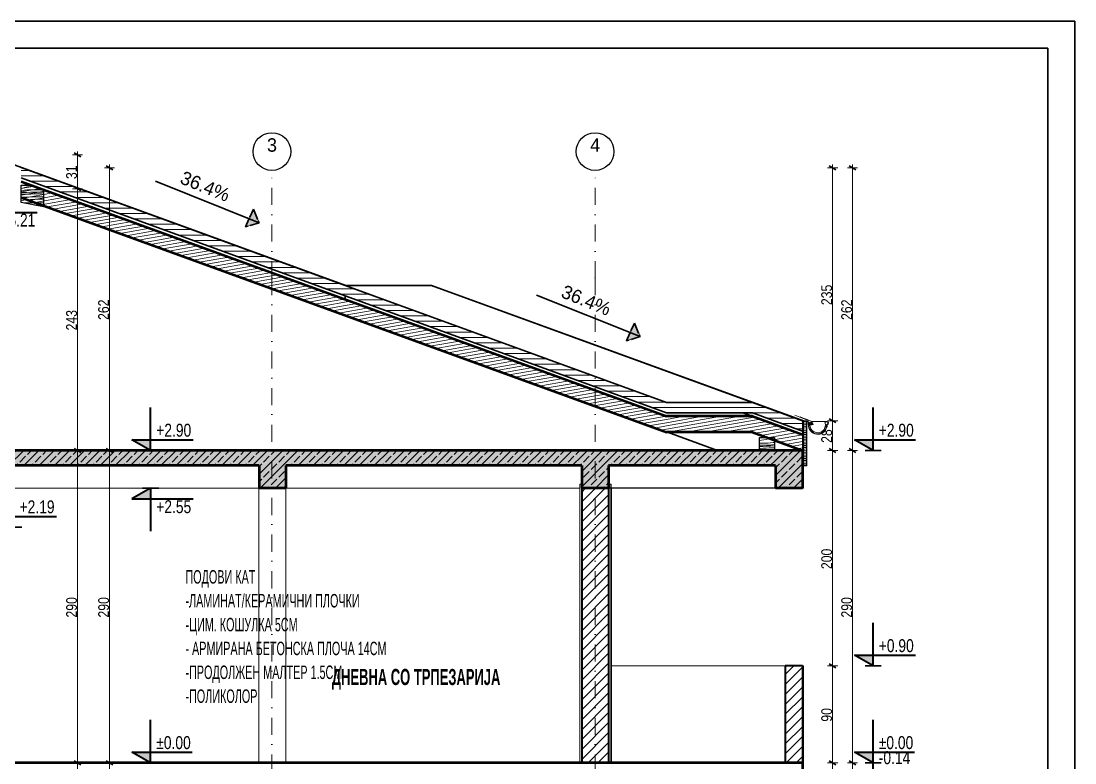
# Model space of a CAD drawing. Header units: millimetres. Extents: x -440 to 2671, y 0 to 297.
# Drawn here: x 224.3 to 420, y 159.3 to 297 of the extents above; entities that cross this region are included whole.
import ezdxf

# ---------------------------------------------------------------- set-up
doc = ezdxf.new("R2010")
doc.units = ezdxf.units.MM
doc.header["$MEASUREMENT"] = 0
doc.linetypes.add('- Осеви линии', pattern=[6.702778, 3.175, -1.763889, 0, -1.763889])
doc.linetypes.add('- Скирити линии', pattern=[2.45, 2, -0.45])
for name, color, linetype, lineweight, true_color in [('1', 7, 'Continuous', 13, 0x2b2b2b), ('162', 7, 'Continuous', 15, 0xaaaaaa), ('168', 7, 'Continuous', 15, 0x5e5e5e), ('172', 7, 'Continuous', 15, 0xbf8080), ('174', 7, 'Continuous', 15, 0xc09f81), ('29', 7, 'Continuous', 50, 0x111111), ('4', 7, 'Continuous', 20, 0x3e3e3e), ('45', 7, 'Continuous', 35, 0x404040), ('46', 7, 'Continuous', 35, 0x4e4e4e), ('61', 7, 'Continuous', 20, 0x6a6a6a), ('65', 7, 'Continuous', 20, 0x4e4e4e), ('81', 7, 'Continuous', 20, 0x6a6a6a), ('85', 7, 'Continuous', 20, 0x404040), ('87', 7, 'Continuous', 20, 0x6a6a6a), ('88', 7, 'Continuous', 20, 0x5e5e5e)]:
    doc.layers.add(name, color=color, linetype=linetype, lineweight=lineweight, true_color=true_color)
for name, color, linetype, lineweight in [('141', 7, 'Continuous', 35), ('164', 255, 'Continuous', 15), ('18', 9, 'Continuous', 15), ('21', 7, 'Continuous', 50), ('27', 7, 'Continuous', 40), ('41', 7, 'Continuous', 35), ('7', 7, 'Continuous', 25)]:
    doc.layers.add(name, color=color, linetype=linetype, lineweight=lineweight)
doc.styles.add('GENERATED_STYLE_4', font='GOTHIC.TTF')
doc.styles.add('GENERATED_STYLE_6', font='GOTHIC.TTF')
doc.styles.add('GENERATED_STYLE_7', font='GOTHICB.TTF')
pattern_1 = [(45, (-1043.7373, 159.275), (-0.9192388, 0.9192388), [])]
pattern_2 = [(45, (-1043.7373, 159.275), (-1.4142136, 1.4142136), []), (45, (-1044.4444, 159.9821), (-1.4142136, 1.4142136), [1.5, -0.5])]
pattern_3 = [(10, (-1043.7373, 159.275), (-0.1041889, 0.59088465), [])]
pattern_4 = [(0, (-1043.7373, 159.275), (0, 1), [])]

# ---------------------------------------------------------------- blocks, each defined once
blk = doc.blocks.new('*X7')
at = {"layer": '81', "color": 251, "linetype": 'Continuous', "lineweight": 20, "true_color": 0x6a6a6a}
for p, q in [((369.58, 222.17), (369.66, 222.17)), ((369.58, 221.68), (370.03, 221.68)), ((369.66, 222.17), (370.14, 222.15)), ((369.91, 222.66), (370.18, 222.65)), ((370.03, 221.68), (370.18, 221.67)), ((370.14, 222.15), (370.18, 222.15)), ((369.58, 221.03), (370.04, 221.02)), ((369.58, 220.63), (369.83, 220.63)), ((369.58, 220.25), (370.15, 220.23)), ((369.58, 219.75), (369.72, 219.75)), ((369.58, 219.27), (369.6, 219.27)), ((369.6, 219.27), (370.18, 219.25)), ((369.72, 219.75), (370.01, 219.74)), ((369.83, 220.63), (370.18, 220.62)), ((370.01, 219.74), (370.18, 219.73)), ((370.04, 221.02), (370.18, 221.02)), ((370.15, 220.23), (370.18, 220.23)), ((369.58, 218.62), (369.62, 218.62)), ((369.58, 218.22), (370.17, 218.21)), ((369.58, 217.84), (369.73, 217.83)), ((369.59, 217.33), (369.88, 217.32)), ((369.62, 218.62), (370.18, 218.62)), ((369.73, 217.83), (370.18, 217.81)), ((369.88, 217.32), (370.17, 217.3)), ((370.17, 217.3), (370.18, 217.3)), ((369.58, 216.85), (370.13, 216.83)), ((369.58, 216.21), (369.98, 216.21)), ((369.58, 215.81), (369.75, 215.81)), ((369.58, 215.42), (369.96, 215.4)), ((369.75, 215.81), (370.18, 215.8)), ((369.96, 215.4), (370.18, 215.38)), ((369.98, 216.21), (370.18, 216.21)), ((370.13, 216.83), (370.18, 216.83)), ((369.58, 214.91), (369.74, 214.9)), ((369.74, 214.9), (370.03, 214.88)), ((370.03, 214.88), (370.18, 214.87))]:
    blk.add_line(p, q, dxfattribs=at)
blk = doc.blocks.new('*X9')
at = {"layer": '81', "color": 251, "linetype": 'Continuous', "lineweight": 20, "true_color": 0x6a6a6a}
for p, q in [((361.42, 219.15), (361.81, 219.18)), ((361.81, 219.18), (362.25, 219.25)), ((362.25, 219.25), (362.68, 219.34)), ((362.68, 219.34), (363.11, 219.46)), ((363.11, 219.46), (363.19, 219.48)), ((363.19, 219.48), (363.26, 219.5)), ((363.26, 219.5), (363.34, 219.52)), ((363.34, 219.52), (363.42, 219.54)), ((363.42, 219.54), (363.49, 219.55)), ((363.49, 219.55), (363.57, 219.56)), ((363.57, 219.56), (363.65, 219.56)), ((363.65, 219.56), (363.73, 219.57)), ((363.73, 219.57), (364, 219.58)), ((364, 219.58), (364.22, 219.6)), ((361.42, 218.65), (361.53, 218.64)), ((361.42, 218.29), (361.63, 218.29)), ((361.42, 218.02), (362.06, 218.05)), ((361.42, 217.62), (361.54, 217.63)), ((361.53, 218.64), (361.67, 218.63)), ((361.54, 217.63), (362.11, 217.68)), ((361.63, 218.29), (362.05, 218.28)), ((361.67, 218.63), (361.81, 218.63)), ((361.81, 218.63), (361.94, 218.62)), ((361.94, 218.62), (362.08, 218.62)), ((362.05, 218.28), (362.47, 218.27)), ((362.06, 218.05), (362.75, 218.08)), ((362.55, 218.62), (362.08, 218.62)), ((362.11, 217.68), (362.68, 217.72)), ((362.47, 218.27), (362.89, 218.26)), ((363.02, 218.64), (362.55, 218.62)), ((362.68, 217.72), (363.25, 217.75)), ((362.75, 218.08), (363.45, 218.1)), ((362.89, 218.26), (363, 218.26)), ((363, 218.26), (363.1, 218.26)), ((363.49, 218.68), (363.02, 218.64)), ((363.1, 218.26), (363.21, 218.27)), ((363.21, 218.27), (363.32, 218.27)), ((363.25, 217.75), (363.82, 217.78)), ((363.32, 218.27), (363.43, 218.28)), ((363.43, 218.28), (363.53, 218.29)), ((363.45, 218.1), (364.15, 218.12)), ((363.96, 218.75), (363.49, 218.68)), ((363.53, 218.29), (363.64, 218.31)), ((363.64, 218.31), (363.75, 218.32)), ((363.99, 218.35), (363.75, 218.33)), ((363.82, 217.78), (364.22, 217.79)), ((364.22, 218.79), (363.96, 218.75)), ((364.22, 218.38), (363.99, 218.35)), ((364.15, 218.12), (364.22, 218.12))]:
    blk.add_line(p, q, dxfattribs=at)
blk = doc.blocks.new('*X10')
at = {"layer": '81', "color": 251, "linetype": 'Continuous', "lineweight": 20, "true_color": 0x6a6a6a}
for p, q in [((225.51, 266.24), (225.06, 266.09)), ((225.51, 266.24), (226.47, 266.29)), ((226.47, 266.29), (227.02, 266.3)), ((224.61, 265.97), (224.38, 265.92)), ((224.45, 265.49), (224.38, 265.48)), ((224.38, 265.16), (224.58, 265.16)), ((224.38, 264.84), (224.7, 264.84)), ((224.38, 264.27), (224.64, 264.28)), ((224.69, 265.53), (224.45, 265.49)), ((224.58, 265.16), (224.67, 265.17)), ((225.06, 266.09), (224.61, 265.97)), ((224.64, 264.28), (224.9, 264.28)), ((224.67, 265.17), (224.77, 265.17)), ((224.93, 265.58), (224.69, 265.53)), ((224.7, 264.84), (225.27, 264.85)), ((224.77, 265.17), (224.86, 265.18)), ((224.86, 265.18), (224.95, 265.18)), ((224.9, 264.28), (225.17, 264.29)), ((225.17, 265.63), (224.93, 265.58)), ((224.95, 265.18), (225.05, 265.19)), ((225.05, 265.19), (225.14, 265.19)), ((225.14, 265.19), (225.23, 265.19)), ((225.41, 265.68), (225.17, 265.63)), ((225.17, 264.29), (225.65, 264.33)), ((225.23, 265.19), (225.33, 265.2)), ((225.27, 264.85), (225.38, 264.86)), ((225.33, 265.2), (226.09, 265.23)), ((225.38, 264.86), (225.49, 264.86)), ((225.41, 265.68), (226.2, 265.68)), ((225.49, 264.86), (225.6, 264.86)), ((225.6, 264.86), (225.71, 264.87)), ((225.65, 264.33), (226.13, 264.36)), ((225.71, 264.87), (225.82, 264.87)), ((225.82, 264.87), (225.93, 264.88)), ((225.93, 264.88), (226.04, 264.88)), ((226.04, 264.88), (226.15, 264.88)), ((226.09, 265.23), (226.85, 265.24)), ((226.13, 264.36), (226.61, 264.38)), ((226.15, 264.88), (226.82, 264.9)), ((226.2, 265.68), (226.99, 265.67)), ((226.61, 264.38), (227.1, 264.39)), ((226.82, 264.9), (227.48, 264.9)), ((226.85, 265.24), (227.62, 265.26)), ((226.99, 265.67), (227.77, 265.66)), ((227.1, 264.39), (227.58, 264.4)), ((227.48, 264.9), (228.14, 264.9)), ((227.58, 264.4), (228.06, 264.4)), ((227.62, 265.26), (228.38, 265.26)), ((227.77, 265.66), (228.52, 265.66)), ((228.06, 264.4), (228.52, 264.39)), ((228.14, 264.9), (228.52, 264.89)), ((228.38, 265.26), (228.52, 265.26)), ((224.64, 263.69), (224.38, 263.62)), ((225.09, 263.83), (224.64, 263.69)), ((224.99, 263.28), (224.83, 263.24)), ((224.99, 263.28), (225.78, 263.27)), ((225.09, 263.83), (226.04, 263.88)), ((225.78, 263.27), (226.56, 263.27)), ((226.04, 263.88), (227, 263.91)), ((226.56, 263.27), (227.35, 263.26)), ((226.8, 262.85), (227.19, 262.85)), ((227, 263.91), (227.95, 263.92)), ((227.19, 262.85), (227.96, 262.86)), ((227.35, 263.26), (228.14, 263.26)), ((227.95, 263.92), (228.52, 263.91)), ((227.96, 262.86), (228.52, 262.85)), ((228.14, 263.26), (228.52, 263.25))]:
    blk.add_line(p, q, dxfattribs=at)

msp = doc.modelspace()

# ---------------------------------------------------------------- hatches: boundary and pattern name
at = {"linetype": 'Continuous', "lineweight": 0, "true_color": 0x000000}
for points in [[(248.38, 217.27), (248.38, 219.28), (244.92, 219.28)], [(382.53, 217.27), (382.53, 219.28), (379.07, 219.28)], [(248.38, 210.27), (244.92, 208.28), (248.38, 208.28)], [(382.53, 177.28), (382.53, 179.28), (379.07, 179.28)], [(248.38, 159.28), (248.38, 161.28), (244.92, 161.28)], [(382.53, 159.28), (382.53, 161.28), (379.07, 161.28)]]:
    msp.add_hatch(color=18, dxfattribs=at).paths.add_polyline_path(points)
at = {"layer": '1', "linetype": 'Continuous', "lineweight": 13, "true_color": 0x2b2b2b}
h = msp.add_hatch(dxfattribs=at)
h.set_pattern_fill('1_СТОМАНОБЕТОН_0001', color=250, style=0, pattern_type=2)
h.set_pattern_definition(pattern_2)
h.paths.add_polyline_path([(170.37, 217.27), (170.37, 214.47), (268.51, 214.47), (268.51, 217.27)])
h = msp.add_hatch(dxfattribs=at)
h.set_pattern_fill('1_СТОМАНОБЕТОН_0001', color=250, style=0, pattern_type=2)
h.set_pattern_definition(pattern_2)
h.paths.add_polyline_path([(273.51, 210.27), (273.51, 217.27), (268.51, 217.27), (268.51, 210.27)])
h = msp.add_hatch(dxfattribs=at)
h.set_pattern_fill('1_СТОМАНОБЕТОН_0001', color=250, style=0, pattern_type=2)
h.set_pattern_definition(pattern_2)
h.paths.add_polyline_path([(273.51, 217.27), (273.51, 214.47), (328.42, 214.47), (328.42, 217.27)])
h = msp.add_hatch(dxfattribs=at)
h.set_pattern_fill('1_СТОМАНОБЕТОН_0001', color=250, style=0, pattern_type=2)
h.set_pattern_definition(pattern_2)
h.paths.add_polyline_path([(328.42, 217.27), (328.42, 210.27), (333.42, 210.27), (333.42, 217.27)])
h = msp.add_hatch(dxfattribs=at)
h.set_pattern_fill('1_СТОМАНОБЕТОН_0001', color=250, style=0, pattern_type=2)
h.set_pattern_definition(pattern_2)
h.paths.add_polyline_path([(333.42, 217.27), (333.42, 214.47), (364.42, 214.47), (364.42, 217.27)])
h = msp.add_hatch(dxfattribs=at)
h.set_pattern_fill('1_СТОМАНОБЕТОН_0001', color=250, style=0, pattern_type=2)
h.set_pattern_definition(pattern_2)
h.paths.add_polyline_path([(369.42, 210.27), (369.42, 217.27), (364.42, 217.27), (364.42, 210.27)])
at = {"layer": '162', "linetype": 'Continuous', "lineweight": 15, "true_color": 0xaaaaaa}
for points in [[(267.47, 262.07), (265.99, 258.78), (268.51, 259.57)], [(338.21, 240.92), (336.74, 237.63), (339.25, 238.42)]]:
    msp.add_hatch(color=253, dxfattribs=at).paths.add_polyline_path(points)
at = {"layer": '168', "linetype": 'Continuous', "lineweight": 15, "true_color": 0x5e5e5e}
h = msp.add_hatch(dxfattribs=at)
h.set_pattern_fill('COMMON_BRICK_0001', color=251, style=0, pattern_type=2)
h.set_pattern_definition(pattern_1)
h.paths.add_polyline_path([(333.42, 210.27), (328.42, 210.27), (328.42, 159.28), (333.42, 159.28)])
h = msp.add_hatch(dxfattribs=at)
h.set_pattern_fill('COMMON_BRICK_0001', color=251, style=0, pattern_type=2)
h.set_pattern_definition(pattern_1)
h.paths.add_polyline_path([(369.42, 177.28), (366.22, 177.28), (366.22, 159.28), (369.42, 159.28)])
at = {"layer": '172', "linetype": 'Continuous', "lineweight": 15, "true_color": 0xbf8080}
h = msp.add_hatch(dxfattribs=at)
h.set_pattern_fill('ROOF_TILE_0001', color=23, style=0, pattern_type=2)
h.set_pattern_definition(pattern_4)
h.paths.add_polyline_path([(224.33, 269.79), (224.33, 267.88), (344.15, 224.27), (344.15, 226.18)])
h = msp.add_hatch(dxfattribs=at)
h.set_pattern_fill('ROOF_TILE_0001', color=23, style=0, pattern_type=2)
h.set_pattern_definition(pattern_4)
h.paths.add_polyline_path([(344.15, 226.18), (344.15, 224.27), (360.12, 224.28), (360.12, 226.19)])
h = msp.add_hatch(dxfattribs=at)
h.set_pattern_fill('ROOF_TILE_0001', color=23, style=0, pattern_type=2)
h.set_pattern_definition(pattern_4)
h.paths.add_polyline_path([(360.12, 226.19), (360.12, 224.28), (369.42, 220.89), (369.42, 222.81)])
at = {"layer": '174', "linetype": 'Continuous', "lineweight": 15, "true_color": 0xc09f81}
h = msp.add_hatch(dxfattribs=at)
h.set_pattern_fill('4_10_ДЪРВЕСИНА_0001', color=33, style=0, pattern_type=2)
h.set_pattern_definition(pattern_3)
h.paths.add_polyline_path([(224.33, 267.24), (224.33, 264.26), (344.15, 220.65), (344.15, 223.63)])
h = msp.add_hatch(dxfattribs=at)
h.set_pattern_fill('4_10_ДЪРВЕСИНА_0001', color=33, style=0, pattern_type=2)
h.set_pattern_definition(pattern_3)
h.paths.add_polyline_path([(360.12, 220.66), (360.12, 223.64), (344.15, 223.63), (344.15, 220.65)])
h = msp.add_hatch(dxfattribs=at)
h.set_pattern_fill('4_10_ДЪРВЕСИНА_0001', color=33, style=0, pattern_type=2)
h.set_pattern_definition(pattern_3)
h.paths.add_polyline_path([(360.12, 223.64), (360.12, 220.66), (369.42, 217.27), (369.42, 220.25)])
at = {"layer": '18', "linetype": 'Continuous', "lineweight": 15}
for points in [[(170.37, 217.27), (170.37, 214.47), (268.51, 214.47), (268.51, 217.27)], [(273.51, 210.27), (273.51, 217.27), (268.51, 217.27), (268.51, 210.27)], [(273.51, 217.27), (273.51, 214.47), (328.42, 214.47), (328.42, 217.27)], [(328.42, 217.27), (328.42, 210.27), (333.42, 210.27), (333.42, 217.27)], [(333.42, 217.27), (333.42, 214.47), (364.42, 214.47), (364.42, 217.27)], [(369.42, 210.27), (369.42, 217.27), (364.42, 217.27), (364.42, 210.27)]]:
    msp.add_hatch(color=9, dxfattribs=at).paths.add_polyline_path(points)

# ---------------------------------------------------------------- linework, layer by layer
at = {"layer": '1', "linetype": 'Continuous', "lineweight": 13}
msp.add_line((373.88, 222.66), (371.19, 222.66), dxfattribs=at)
at = {"layer": '1', "color": 250, "linetype": 'Continuous', "lineweight": 13, "true_color": 0x2b2b2b, "flags": 128}
for points in [[(267.47, 262.07), (268.51, 259.57), (265.99, 258.78)], [(338.21, 240.92), (339.25, 238.42), (336.74, 237.63)]]:
    msp.add_lwpolyline(points, close=True, dxfattribs=at)
for points in [[(367.99, 223.81), (368.92, 223.44)], [(369.85, 223.07), (368.92, 223.44)], [(368.96, 223.53), (369.88, 223.16)], [(370.48, 222.82), (369.85, 223.07)], [(369.88, 223.16), (370.51, 222.9)], [(369.99, 223.17), (371.17, 222.69), (371.42, 222.11), (371.33, 222.08), (371.24, 222.29)], [(369.42, 222.81), (369.42, 220.89), (369.42, 220.25), (369.42, 217.27)], [(369.58, 221.32), (369.58, 220.35), (369.58, 219.71), (369.58, 217.27)]]:
    msp.add_lwpolyline(points, dxfattribs=at)
for points in [[(370.48, 222.82), (370.61, 221.8, 0.937526), (373.87, 222), (373.87, 222.07), (373.96, 222.08), (373.96, 222.01, -0.941059), (370.52, 221.79), (370.38, 222.82)], [(370.64, 221.83), (370.61, 222.22, -1.932039), (370.99, 221.99)], [(370.64, 221.83), (370.61, 222.22, -1.932039), (370.99, 221.99)], [(373.58, 222.43, -1.56491), (374.02, 222.03)], [(373.58, 222.43, -1.56491), (374.02, 222.03)], [(373.97, 221.61, 0.064246), (374.02, 222.03)]]:
    msp.add_lwpolyline(points, format="xyb", dxfattribs=at)
at = {"layer": '1', "color": 250, "linetype": 'Continuous', "lineweight": 13, "true_color": 0x2b2b2b}
for centre, radius, start, end in [((370.84, 222.23), 0.16, 256.048, 186.9114), ((370.84, 222.23), 0.16, 256.051, 186.9145), ((372.23, 222), 1.43, 176.8875, 15.6744), ((372.23, 222), 1.43, 176.8905, 15.6775), ((373.88, 222.34), 0.278, 295.8408, 170.3081), ((373.88, 222.34), 0.278, 295.8439, 170.3111)]:
    msp.add_arc(centre, radius, start, end, dxfattribs=at)
at = {"layer": '141', "color": 7, "linetype": 'Continuous', "lineweight": 35}
for p, q in [((248.38, 217.27), (246.88, 217.27)), ((248.38, 217.27), (249.88, 217.27)), ((382.53, 217.27), (381.03, 217.27)), ((382.53, 217.27), (384.03, 217.27)), ((248.38, 210.27), (246.88, 210.27)), ((248.38, 210.27), (249.88, 210.27)), ((223, 203.04), (224.5, 203.04)), ((382.53, 177.28), (381.03, 177.28)), ((382.53, 177.28), (384.03, 177.28)), ((248.38, 159.28), (246.88, 159.28)), ((248.38, 159.28), (249.88, 159.28)), ((382.53, 159.28), (381.03, 159.28)), ((382.53, 159.28), (384.03, 159.28))]:
    msp.add_line(p, q, dxfattribs=at)
at = {"layer": '164', "color": 255, "linetype": 'Continuous', "lineweight": 15}
for p, q in [((369.62, 210.27), (369.62, 217.27)), ((273.59, 214.47), (273.59, 210.27)), ((333.5, 214.47), (333.5, 211.02)), ((268.5, 210.27), (199.58, 210.27)), ((273.59, 210.27), (273.51, 210.27)), ((328.05, 210.27), (273.59, 210.27)), ((364.42, 210.27), (333.87, 210.27)), ((369.62, 210.27), (369.42, 210.27)), ((369.62, 152.27), (369.62, 159.28))]:
    msp.add_line(p, q, dxfattribs=at)
at = {"layer": '21', "color": 7, "linetype": 'Continuous', "lineweight": 50}
for p, q in [((224.33, 267.24), (344.15, 223.63)), ((224.33, 264.26), (344.15, 220.65)), ((360.12, 223.64), (344.15, 223.63)), ((360.12, 223.64), (369.42, 220.25)), ((360.12, 220.66), (344.15, 220.65)), ((360.12, 220.66), (369.42, 217.27))]:
    msp.add_line(p, q, dxfattribs=at)
at = {"layer": '27', "color": 7, "linetype": 'Continuous', "lineweight": 40}
for p, q in [((219.44, 261.48), (227.33, 261.48)), ((248.38, 217.27), (248.38, 225.28)), ((382.53, 217.27), (382.53, 225.28)), ((248.38, 217.27), (244.92, 219.28)), ((244.92, 219.28), (248.38, 219.28)), ((248.38, 219.28), (256.27, 219.28)), ((382.53, 217.27), (379.07, 219.28)), ((379.07, 219.28), (382.53, 219.28)), ((382.53, 219.28), (390.41, 219.28)), ((248.38, 210.27), (244.92, 208.28)), ((248.38, 210.27), (248.38, 202.28)), ((328.42, 210.27), (328.42, 159.28)), ((333.42, 210.27), (333.42, 159.28)), ((244.92, 208.28), (248.38, 208.28)), ((248.38, 208.28), (256.27, 208.28)), ((223, 205.04), (230.88, 205.04)), ((382.53, 177.28), (382.53, 185.28)), ((382.53, 177.28), (379.07, 179.28)), ((379.07, 179.28), (382.53, 179.28)), ((382.53, 179.28), (390.41, 179.28)), ((366.22, 177.28), (366.22, 159.28)), ((369.42, 177.28), (366.22, 177.28)), ((369.42, 177.28), (369.42, 159.28)), ((248.38, 159.28), (248.38, 167.28)), ((382.53, 159.28), (382.53, 167.28)), ((382.53, 156.48), (382.53, 164.48)), ((248.38, 159.28), (244.92, 161.28)), ((244.92, 161.28), (248.38, 161.28)), ((248.38, 161.28), (256.09, 161.28)), ((382.53, 159.28), (379.07, 161.28)), ((379.07, 161.28), (382.53, 161.28)), ((382.53, 161.28), (390.23, 161.28))]:
    msp.add_line(p, q, dxfattribs=at)
at = {"layer": '29', "linetype": 'Continuous', "lineweight": 50}
for p, q in [((268.51, 217.27), (170.37, 217.27)), ((273.51, 217.27), (268.51, 217.27)), ((328.42, 217.27), (273.51, 217.27)), ((333.42, 217.27), (328.42, 217.27)), ((364.42, 217.27), (333.42, 217.27)), ((369.42, 217.27), (364.42, 217.27)), ((369.42, 217.27), (369.42, 210.27)), ((268.51, 214.47), (199.5, 214.47)), ((268.51, 214.47), (268.51, 210.27)), ((273.51, 214.47), (273.51, 210.27)), ((328.42, 214.47), (273.51, 214.47)), ((328.42, 214.47), (328.42, 210.27)), ((333.42, 214.47), (333.42, 210.27)), ((364.42, 214.47), (333.42, 214.47)), ((364.42, 214.47), (364.42, 210.27)), ((273.51, 210.27), (268.51, 210.27)), ((333.42, 210.27), (328.42, 210.27)), ((369.42, 210.27), (364.42, 210.27)), ((268.4, 159.28), (199.5, 159.28)), ((273.4, 159.28), (268.4, 159.28)), ((328.41, 159.28), (273.4, 159.28)), ((328.42, 159.28), (328.41, 159.28)), ((333.41, 159.28), (328.42, 159.28)), ((333.42, 159.28), (333.41, 159.28)), ((364.42, 159.28), (333.42, 159.28)), ((366.22, 159.28), (364.42, 159.28)), ((369.42, 159.28), (366.22, 159.28)), ((369.42, 159.28), (369.42, 152.27))]:
    msp.add_line(p, q, dxfattribs=at)
at = {"layer": '4', "color": 250, "linetype": '- Осеви линии', "lineweight": 20, "true_color": 0x3e3e3e}
for p, q in [((270.91, 249.28), (270.91, 269.27)), ((270.91, 249.28), (270.91, 269.27)), ((270.91, 249.28), (270.91, 269.27)), ((330.91, 249.28), (330.91, 269.27)), ((330.91, 249.28), (330.91, 269.27)), ((330.91, 249.28), (330.91, 269.27)), ((270.91, 249.28), (270.91, 69.27)), ((270.91, 249.28), (270.91, 69.27)), ((270.91, 249.28), (270.91, 69.27)), ((330.91, 249.28), (330.91, 69.27)), ((330.91, 249.28), (330.91, 69.27)), ((330.91, 249.28), (330.91, 69.27))]:
    msp.add_line(p, q, dxfattribs=at)
for p in [(270.91, 249.28), (270.91, 249.28), (270.91, 249.28), (270.91, 249.28), (270.91, 249.28), (270.91, 249.28), (330.91, 249.28), (330.91, 249.28), (330.91, 249.28), (330.91, 249.28), (330.91, 249.28), (330.91, 249.28)]:
    msp.add_point(p, dxfattribs=at)
at = {"layer": '41', "linetype": 'Continuous', "lineweight": 35}
for p, q in [((284.62, 247.92), (218.62, 271.94)), ((224.33, 269.79), (344.15, 226.18)), ((224.33, 267.88), (344.15, 224.27)), ((284.51, 247.92), (284.53, 247.92)), ((300.51, 247.92), (284.51, 247.92)), ((284.51, 247.92), (344.15, 226.18)), ((300.53, 247.92), (300.51, 247.92)), ((369.62, 222.81), (300.53, 247.92)), ((360.12, 226.19), (300.53, 247.92)), ((284.51, 245.37), (284.51, 245.97)), ((284.51, 245.37), (344.15, 223.63)), ((284.51, 245.37), (284.51, 245.37)), ((284.51, 245.37), (284.53, 245.36)), ((284.53, 245.36), (344.15, 223.63)), ((360.12, 226.19), (344.15, 226.18)), ((360.12, 226.19), (369.42, 222.81)), ((360.12, 224.28), (344.15, 224.27)), ((360.12, 223.64), (358.37, 224.28)), ((360.12, 223.64), (358.37, 224.28)), ((360.12, 224.28), (369.42, 220.89)), ((360.12, 223.7), (369.42, 220.33)), ((369.42, 222.81), (369.62, 222.81)), ((369.62, 220.89), (369.62, 222.81)), ((353.62, 217.27), (344.33, 220.65)), ((369.62, 220.25), (369.62, 220.89)), ((369.62, 217.27), (369.62, 220.25)), ((370.18, 220.25), (370.18, 219.25)), ((369.62, 217.27), (369.42, 217.27))]:
    msp.add_line(p, q, dxfattribs=at)
at = {"layer": '41', "color": 7, "linetype": 'Continuous', "lineweight": 35, "flags": 128}
for points in [[(420, 297), (0, 297), (0, 0), (420, 0)], [(415, 292), (25, 292), (25, 5), (415, 5)], [(369.58, 214.47), (370.18, 214.47), (370.18, 222.7), (369.58, 222.7)]]:
    msp.add_lwpolyline(points, close=True, dxfattribs=at)
for points in [[(249.28, 267.27), (268.51, 259.57)], [(320.02, 246.12), (339.25, 238.42)]]:
    msp.add_lwpolyline(points, dxfattribs=at)
at = {"layer": '41', "color": 7, "linetype": '- Скирити линии', "lineweight": 35, "flags": 128}
for points in [[(267.47, 262.07), (268.51, 259.57), (265.99, 258.78)], [(338.21, 240.92), (339.25, 238.42), (336.74, 237.63)]]:
    msp.add_lwpolyline(points, close=True, dxfattribs=at)
at = {"layer": '45', "color": 250, "linetype": 'Continuous', "lineweight": 35, "true_color": 0x404040}
for p, q in [((235.43, 271.78), (234.18, 272.51)), ((241.38, 269.4), (240.13, 270.12)), ((375.63, 269.4), (374.38, 270.12)), ((379.34, 269.4), (378.09, 270.12)), ((234.18, 266.24), (235.43, 265.52)), ((374.38, 223.17), (375.63, 222.45)), ((234.18, 217.64), (235.43, 216.91)), ((240.13, 217.64), (241.38, 216.91)), ((374.38, 217.64), (375.63, 216.91)), ((378.09, 217.64), (379.34, 216.91)), ((374.38, 177.64), (375.63, 176.91)), ((234.18, 159.64), (235.43, 158.91)), ((240.13, 159.64), (241.38, 158.91)), ((374.38, 159.64), (375.63, 158.91)), ((378.09, 159.64), (379.34, 158.91))]:
    msp.add_line(p, q, dxfattribs=at)
at = {"layer": '61', "linetype": 'Continuous', "lineweight": 20}
for p, q in [((328.05, 159.28), (328.05, 211.02)), ((328.05, 211.02), (328.42, 211.02)), ((333.43, 159.28), (333.43, 211.02)), ((333.81, 211.02), (333.43, 211.02)), ((333.81, 159.28), (333.81, 211.02)), ((333.81, 211.02), (333.87, 211.02)), ((333.81, 210.02), (333.81, 159.28)), ((333.87, 210.02), (333.81, 210.02)), ((333.87, 211.02), (333.87, 159.28)), ((333.87, 159.28), (333.87, 210.02)), ((333.91, 210.27), (333.91, 159.28)), ((333.91, 159.28), (333.91, 210.02)), ((333.91, 210.02), (333.97, 210.02)), ((333.97, 159.28), (333.97, 210.27)), ((333.97, 210.02), (333.97, 159.28))]:
    msp.add_line(p, q, dxfattribs=at)
at = {"layer": '7', "color": 7, "linetype": 'Continuous', "lineweight": 25, "flags": 128}
for points in [[(228.52, 262.5), (224.38, 263.33), (224.38, 266.51), (226.51, 266.51), (228.52, 265.71)], [(361.42, 219.66), (364.22, 219.66), (364.22, 217.27), (361.42, 217.27)]]:
    msp.add_lwpolyline(points, close=True, dxfattribs=at)
msp.add_lwpolyline([(364.41, 210.27), (333.53, 210.27)], dxfattribs=at)
at = {"layer": '7', "color": 7, "linetype": 'Continuous', "lineweight": 25}
for centre in [(270.91, 272.78), (270.91, 272.78), (270.91, 272.78), (330.91, 272.78), (330.91, 272.78), (330.91, 272.78)]:
    msp.add_circle(centre, 3.5, dxfattribs=at)
at = {"layer": '85', "linetype": 'Continuous', "lineweight": 20}
for p, q in [((235.75, 272.14), (233.87, 272.14)), ((234.81, 272.14), (234.81, 272.76)), ((234.81, 265.88), (234.81, 272.14)), ((240.76, 269.76), (240.76, 270.37)), ((375.01, 269.76), (375.01, 270.37)), ((378.72, 269.76), (378.72, 270.37)), ((241.7, 269.76), (239.82, 269.76)), ((240.76, 217.27), (240.76, 269.76)), ((375.95, 269.76), (374.07, 269.76)), ((375.01, 222.81), (375.01, 269.76)), ((379.65, 269.76), (377.78, 269.76)), ((378.72, 217.27), (378.72, 269.76)), ((235.75, 265.88), (233.87, 265.88)), ((234.81, 217.27), (234.81, 265.88)), ((375.95, 222.81), (374.07, 222.81)), ((375.01, 217.27), (375.01, 222.81)), ((235.75, 217.27), (233.87, 217.27)), ((234.81, 159.28), (234.81, 217.27)), ((241.7, 217.27), (239.82, 217.27)), ((240.76, 159.28), (240.76, 217.27)), ((375.95, 217.27), (374.07, 217.27)), ((375.01, 177.28), (375.01, 217.27)), ((379.65, 217.27), (377.78, 217.27)), ((378.72, 159.28), (378.72, 217.27)), ((375.95, 177.28), (374.07, 177.28)), ((375.01, 159.28), (375.01, 177.28)), ((235.75, 159.28), (233.87, 159.28)), ((234.81, 156.48), (234.81, 159.28)), ((241.7, 159.28), (239.82, 159.28)), ((240.76, 96.28), (240.76, 159.28)), ((375.95, 159.28), (374.07, 159.28)), ((375.01, 156.48), (375.01, 159.28)), ((379.65, 159.28), (377.78, 159.28)), ((378.72, 96.28), (378.72, 159.28))]:
    msp.add_line(p, q, dxfattribs=at)
at = {"layer": '87', "color": 251, "linetype": 'Continuous', "lineweight": 20, "true_color": 0x6a6a6a}
for p, q in [((273.5, 210.27), (273.5, 159.28)), ((366.22, 177.28), (333.97, 177.28)), ((369.42, 177.28), (369.62, 177.28)), ((369.62, 159.28), (369.62, 177.28))]:
    msp.add_line(p, q, dxfattribs=at)
at = {"layer": '88', "color": 251, "linetype": 'Continuous', "lineweight": 20, "true_color": 0x5e5e5e}
for p, q in [((268.5, 159.28), (268.5, 210.27)), ((273.5, 159.28), (273.5, 210.27))]:
    msp.add_line(p, q, dxfattribs=at)

# ---------------------------------------------------------------- block references
at = {"layer": '65', "color": 251, "linetype": 'Continuous', "lineweight": 20, "true_color": 0x4e4e4e}
for name in ['*X10', '*X7', '*X9']:
    msp.add_blockref(name, (0, 0), dxfattribs=at)

# ---------------------------------------------------------------- texts
at = {"layer": '1', "linetype": 'Continuous', "lineweight": 13, "style": 'GENERATED_STYLE_6'}
for s, insert, char_height, attachment_point in [('\\A1;{\\pql;\\pt0;\\fCentury Gothic|b0|i0|c0|p34;3}', (269.99, 275.24), 2.5, 1), ('\\A1;{\\pql;\\pt0;\\fCentury Gothic|b0|i0|c0|p34;3}', (269.99, 275.24), 2.5, 1), ('\\A1;{\\pql;\\pt0;\\fCentury Gothic|b0|i0|c0|p34;3}', (269.99, 275.24), 2.5, 1), ('\\A1;{\\pql;\\pt0;\\fCentury Gothic|b0|i0|c0|p34;4}', (329.99, 275.24), 2.5, 1), ('\\A1;{\\pql;\\pt0;\\fCentury Gothic|b0|i0|c0|p34;4}', (329.99, 275.24), 2.5, 1), ('\\A1;{\\pql;\\pt0;\\fCentury Gothic|b0|i0|c0|p34;4}', (329.99, 275.24), 2.5, 1), ('\\A1;{\\W0.800000x;\\pql;\\fCentury Gothic|b0|i0|c0|p34;+5.21}', (220.49, 258.82), 2.4, 7), ('\\A1;{\\W0.800000x;\\pql;\\fCentury Gothic|b0|i0|c0|p34;+2.90}', (249.43, 219.81), 2.4, 7), ('\\A1;{\\W0.800000x;\\pql;\\fCentury Gothic|b0|i0|c0|p34;+2.90}', (383.58, 219.81), 2.4, 7), ('\\A1;{\\W0.800000x;\\pql;\\fCentury Gothic|b0|i0|c0|p34;+2.19}', (224.05, 205.58), 2.4, 7), ('\\A1;{\\W0.800000x;\\pql;\\fCentury Gothic|b0|i0|c0|p34;+2.55}', (249.43, 205.61), 2.4, 7), ('\\A1;{\\W0.800000x;\\pql;\\fCentury Gothic|b0|i0|c0|p34;+0.90}', (383.58, 179.81), 2.4, 7), ('\\A1;{\\W0.800000x;\\pql;\\fCentury Gothic|b0|i0|c0|p34;±0.00}', (249.43, 161.81), 2.4, 7), ('\\A1;{\\W0.800000x;\\pql;\\fCentury Gothic|b0|i0|c0|p34;±0.00}', (383.58, 161.81), 2.4, 7), ('\\A1;{\\W0.800000x;\\pql;\\fCentury Gothic|b0|i0|c0|p34;-0.14}', (383.58, 159.01), 2.4, 7)]:
    msp.add_mtext(s, dxfattribs=dict(at, insert=insert, char_height=char_height, attachment_point=attachment_point))
at = {"layer": '46', "color": 251, "linetype": 'Continuous', "lineweight": 35, "true_color": 0x4e4e4e}
for s, insert, char_height, attachment_point, rotation, style in [('\\A1;{\\W0.850000x;\\pql;\\fCentury Gothic|b0|i0|c0|p34;31}', (234.73, 267.67), 2, 7, 90, 'GENERATED_STYLE_6'), ('\\A1;{\\pqc;\\fCentury Gothic|b0|i0|c204|p34;36.4%}', (258.52, 266.31), 2.5, 5, 337.9692, 'GENERATED_STYLE_4'), ('\\A1;{\\pqc;\\fCentury Gothic|b0|i0|c204|p34;36.4%}', (329.26, 245.16), 2.5, 5, 337.9692, 'GENERATED_STYLE_4'), ('\\A1;{\\W0.850000x;\\pql;\\fCentury Gothic|b0|i0|c0|p34;235}', (374.93, 244.27), 2, 7, 90, 'GENERATED_STYLE_6'), ('\\A1;{\\W0.850000x;\\pql;\\fCentury Gothic|b0|i0|c0|p34;262}', (240.68, 241.51), 2, 7, 90, 'GENERATED_STYLE_6'), ('\\A1;{\\W0.850000x;\\pql;\\fCentury Gothic|b0|i0|c0|p34;262}', (378.64, 241.51), 2, 7, 90, 'GENERATED_STYLE_6'), ('\\A1;{\\W0.850000x;\\pql;\\fCentury Gothic|b0|i0|c0|p34;243}', (234.73, 239.57), 2, 7, 90, 'GENERATED_STYLE_6'), ('\\A1;{\\W0.850000x;\\pql;\\fCentury Gothic|b0|i0|c0|p34;28}', (374.93, 218.69), 2, 7, 90, 'GENERATED_STYLE_6'), ('\\A1;{\\W0.850000x;\\pql;\\fCentury Gothic|b0|i0|c0|p34;200}', (374.93, 195.26), 2, 7, 90, 'GENERATED_STYLE_6'), ('\\A1;{\\W0.850000x;\\pql;\\fCentury Gothic|b0|i0|c0|p34;290}', (234.73, 186.26), 2, 7, 90, 'GENERATED_STYLE_6'), ('\\A1;{\\W0.850000x;\\pql;\\fCentury Gothic|b0|i0|c0|p34;290}', (240.68, 186.26), 2, 7, 90, 'GENERATED_STYLE_6'), ('\\A1;{\\W0.850000x;\\pql;\\fCentury Gothic|b0|i0|c0|p34;290}', (378.64, 186.26), 2, 7, 90, 'GENERATED_STYLE_6'), ('\\A1;{\\W0.850000x;\\pql;\\fCentury Gothic|b0|i0|c0|p34;90}', (374.93, 166.93), 2, 7, 90, 'GENERATED_STYLE_6')]:
    msp.add_mtext(s, dxfattribs=dict(at, insert=insert, char_height=char_height, attachment_point=attachment_point, rotation=rotation, style=style))
at = {"layer": '7', "color": 7, "linetype": 'Continuous', "lineweight": 25, "insert": (254.85, 170.39), "char_height": 2.5, "attachment_point": 7, "line_spacing_factor": 1.062469, "style": 'GENERATED_STYLE_6'}
msp.add_mtext('\\A1;{\\W0.600000x;\\pql;\\fCentury Gothic|b0|i0|c0|p34;ПОДОВИ КАТ\\P\\pql;\\fCentury Gothic|b0|i0|c0|p34;-ЛАМИНАТ/КЕРАМИЧНИ ПЛОЧКИ\\P\\pql;\\fCentury Gothic|b0|i0|c0|p34;-ЦИМ. КОШУЛКА 5СМ\\P\\pql;\\fCentury Gothic|b0|i0|c0|p34;- АРМИРАНА БЕТОНСКА ПЛОЧА 14СМ\\P\\pql;\\fCentury Gothic|b0|i0|c0|p34;-ПРОДОЛЖЕН МАЛТЕР 1.5СМ\\P\\pql;\\fCentury Gothic|b0|i0|c0|p34;-ПОЛИКОЛОР}', dxfattribs=at)
at = {"layer": '7', "color": 7, "linetype": 'Continuous', "lineweight": 25, "insert": (282.03, 172.86), "char_height": 3, "attachment_point": 7, "style": 'GENERATED_STYLE_7'}
msp.add_mtext('\\A1;{\\W0.600000x;\\pql;\\fCentury Gothic|b1|i0|c0|p34;ДНЕВНА СО\\fCentury Gothic|b1|i0|c0|p34; \\fCentury Gothic|b1|i0|c0|p34;ТРПЕЗАРИЈА}', dxfattribs=at)

doc.saveas('drawing.dxf')
